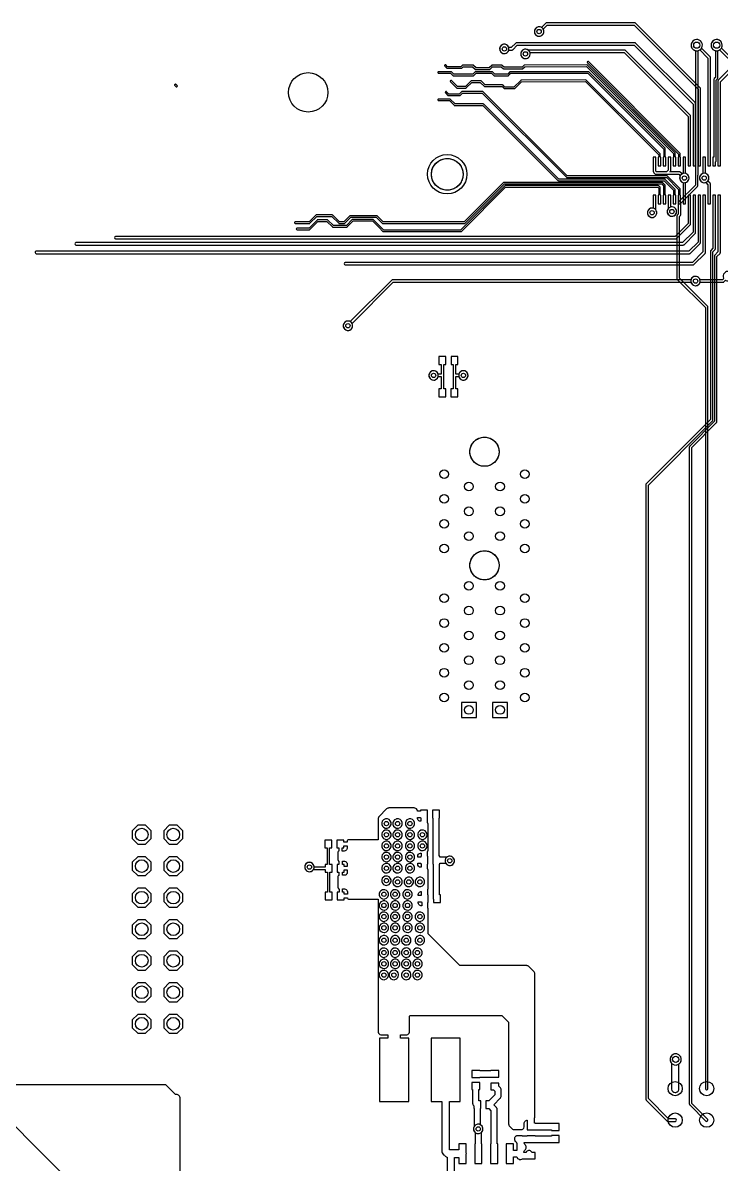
# Model space of a CAD drawing. Header units: millimetres. Extents: x 0 to 170, y 0 to 220.
# Drawn here: x 62 to 118.3, y 73.7 to 165.6 of the extents above; entities that cross this region are included whole.
import ezdxf

# ---------------------------------------------------------------- set-up
doc = ezdxf.new("R2010")
doc.units = ezdxf.units.MM

msp = doc.modelspace()

# ---------------------------------------------------------------- linework, layer by layer
at = {"layer": '16_copper'}
for points in [[(103.674, 164.528, 1), (103.526, 165.272), (103.478, 165.259, 0.876976), (103.625, 164.522)], [(100.874, 163.128, 1), (100.726, 163.872), (100.678, 163.859, 0.876976), (100.825, 163.122)], [(117.118, 79.652, 0.323309), (117.199, 79.736), (117.2, 79.75), (117.2, 142.7), (117.199, 142.707), (117.199, 142.714, 0.125733), (117.18, 142.76), (117.174, 142.767), (117.173, 142.768), (117.172, 142.769), (117.171, 142.771), (114.9, 145.041), (114.9, 150.003), (114.976, 150.079), (114.98, 150.084), (114.985, 150.09, 0.125734), (115.004, 150.135), (115.005, 150.144), (115.005, 150.146), (115.005, 150.147), (115.005, 150.149), (115.005, 151.064), (116.366, 152.424), (116.37, 152.43), (116.375, 152.435, 0.125734), (116.394, 152.481), (116.394, 152.489), (116.395, 152.491), (116.395, 152.492), (116.395, 152.495), (116.395, 153.325), (116.396, 153.328, 0.034854), (116.399, 153.342), (116.4, 153.35), (116.4, 153.352), (116.4, 153.354), (116.4, 153.356), (116.4, 163.358), (116.446, 163.37, 1), (116.154, 164.23), (116.099, 164.207, 0.66818), (116.154, 163.37), (116.2, 163.358), (116.2, 153.381), (116.199, 153.379, 0.036371), (116.196, 153.365), (116.195, 153.356), (116.195, 153.354), (116.195, 153.353), (116.195, 153.351), (116.195, 152.536), (114.834, 151.176), (114.83, 151.17), (114.825, 151.165, 0.125734), (114.806, 151.119), (114.806, 151.111), (114.805, 151.109), (114.805, 151.108), (114.805, 151.105), (114.805, 150.191), (114.729, 150.115), (114.725, 150.109), (114.72, 150.104, 0.125734), (114.701, 150.058), (114.7, 150.05), (114.7, 150.048), (114.7, 150.046), (114.7, 150.044), (114.7, 145), (114.701, 144.993), (114.701, 144.986, 0.125733), (114.72, 144.94), (114.726, 144.933), (114.727, 144.932), (114.728, 144.931), (114.729, 144.929), (117, 142.659), (117, 79.75), (117.003, 79.725, 0.323314), (117.093, 79.65)], [(119.658, 79.652, 0.323309), (119.739, 79.736), (119.74, 79.75), (119.74, 162.06), (119.739, 162.067), (119.739, 162.074, 0.125733), (119.72, 162.12), (119.714, 162.127), (119.713, 162.128), (119.712, 162.129), (119.711, 162.131), (118.284, 163.558), (118.307, 163.599, 1), (117.493, 164.001), (117.47, 163.946, 0.668178), (118.101, 163.393), (118.142, 163.416), (119.54, 162.019), (119.54, 79.75), (119.543, 79.725, 0.323314), (119.633, 79.65)], [(102.574, 162.728, 1), (102.426, 163.472), (102.378, 163.459, 0.876976), (102.525, 162.722)], [(115.374, 152.728, 1), (115.226, 153.472), (115.178, 153.459, 0.876976), (115.325, 152.722)], [(116.974, 152.728, 1), (116.826, 153.472), (116.778, 153.459, 0.876976), (116.925, 152.722)], [(114.374, 150.028, 1), (114.226, 150.772), (114.178, 150.759, 0.876976), (114.325, 150.022)], [(112.774, 149.928, 1), (112.626, 150.672), (112.578, 150.659, 0.876976), (112.725, 149.922)], [(116.274, 144.428, 0.26795), (116.559, 144.678), (116.565, 144.7), (118.415, 144.7), (118.422, 144.701), (118.43, 144.701, 0.125733), (118.475, 144.72), (118.482, 144.726), (118.483, 144.727), (118.484, 144.728), (118.486, 144.729), (118.618, 144.861), (118.638, 144.85, 1), (118.973, 145.53), (118.927, 145.549, 0.668177), (118.465, 145.022), (118.477, 145.003), (118.374, 144.9), (116.565, 144.9), (116.559, 144.922, 1), (115.841, 144.678), (115.86, 144.632, 0.303347), (116.225, 144.422)], [(88.274, 140.828, 1), (88.126, 141.572), (88.078, 141.559, 0.876976), (88.225, 140.822)], [(95.174, 136.828, 1), (95.026, 137.572), (94.978, 137.559, 0.876976), (95.125, 136.822)], [(97.574, 136.828, 1), (97.426, 137.572), (97.378, 137.559, 0.876976), (97.525, 136.822)], [(91.374, 100.728, 1), (91.226, 101.472), (91.178, 101.459, 0.876976), (91.325, 100.722)], [(92.274, 100.728, 1), (92.126, 101.472), (92.078, 101.459, 0.876976), (92.225, 100.722)], [(93.274, 100.728, 1), (93.126, 101.472), (93.078, 101.459, 0.876976), (93.225, 100.722)], [(91.374, 99.828, 1), (91.226, 100.572), (91.178, 100.559, 0.876976), (91.325, 99.822)], [(92.274, 99.828, 1), (92.126, 100.572), (92.078, 100.559, 0.876976), (92.225, 99.822)], [(93.274, 99.828, 1), (93.126, 100.572), (93.078, 100.559, 0.876976), (93.225, 99.822)], [(94.274, 99.828, 1), (94.126, 100.572), (94.078, 100.559, 0.876976), (94.225, 99.822)], [(91.374, 98.928, 1), (91.226, 99.672), (91.178, 99.659, 0.876976), (91.325, 98.922)], [(92.274, 98.928, 1), (92.126, 99.672), (92.078, 99.659, 0.876976), (92.225, 98.922)], [(93.274, 98.928, 1), (93.126, 99.672), (93.078, 99.659, 0.876976), (93.225, 98.922)], [(94.274, 98.928, 1), (94.126, 99.672), (94.078, 99.659, 0.876976), (94.225, 98.922)], [(91.374, 98.028, 1), (91.226, 98.772), (91.178, 98.759, 0.876976), (91.325, 98.022)], [(92.274, 98.028, 1), (92.126, 98.772), (92.078, 98.759, 0.876976), (92.225, 98.022)], [(93.274, 98.028, 1), (93.126, 98.772), (93.078, 98.759, 0.876976), (93.225, 98.022)], [(96.474, 97.728, 1), (96.326, 98.472), (96.278, 98.459, 0.876976), (96.425, 97.722)], [(85.174, 97.228, 1), (85.026, 97.972), (84.978, 97.959, 0.876976), (85.125, 97.222)], [(91.374, 97.128, 1), (91.226, 97.872), (91.178, 97.859, 0.876976), (91.325, 97.122)], [(92.274, 97.128, 1), (92.126, 97.872), (92.078, 97.859, 0.876976), (92.225, 97.122)], [(93.274, 97.128, 1), (93.126, 97.872), (93.078, 97.859, 0.876976), (93.225, 97.122)], [(91.374, 96.128, 1), (91.226, 96.872), (91.178, 96.859, 0.876976), (91.325, 96.122)], [(92.274, 96.028, 1), (92.126, 96.772), (92.078, 96.759, 0.876976), (92.225, 96.022)], [(93.174, 96.028, 1), (93.026, 96.772), (92.978, 96.759, 0.876976), (93.125, 96.022)], [(94.074, 96.028, 1), (93.926, 96.772), (93.878, 96.759, 0.876976), (94.025, 96.022)], [(91.174, 95.028, 1), (91.026, 95.772), (90.978, 95.759, 0.876976), (91.125, 95.022)], [(92.074, 95.028, 1), (91.926, 95.772), (91.878, 95.759, 0.876976), (92.025, 95.022)], [(93.074, 95.028, 1), (92.926, 95.772), (92.878, 95.759, 0.876976), (93.025, 95.022)], [(91.174, 94.128, 1), (91.026, 94.872), (90.978, 94.859, 0.876976), (91.125, 94.122)], [(92.074, 94.128, 1), (91.926, 94.872), (91.878, 94.859, 0.876976), (92.025, 94.122)], [(93.074, 94.128, 1), (92.926, 94.872), (92.878, 94.859, 0.876976), (93.025, 94.122)], [(91.174, 93.228, 1), (91.026, 93.972), (90.978, 93.959, 0.876976), (91.125, 93.222)], [(92.074, 93.228, 1), (91.926, 93.972), (91.878, 93.959, 0.876976), (92.025, 93.222)], [(93.074, 93.228, 1), (92.926, 93.972), (92.878, 93.959, 0.876976), (93.025, 93.222)], [(94.074, 93.228, 1), (93.926, 93.972), (93.878, 93.959, 0.876976), (94.025, 93.222)], [(91.174, 92.328, 1), (91.026, 93.072), (90.978, 93.059, 0.876976), (91.125, 92.322)], [(92.074, 92.328, 1), (91.926, 93.072), (91.878, 93.059, 0.876976), (92.025, 92.322)], [(93.074, 92.328, 1), (92.926, 93.072), (92.878, 93.059, 0.876976), (93.025, 92.322)], [(94.074, 92.328, 1), (93.926, 93.072), (93.878, 93.059, 0.876976), (94.025, 92.322)], [(91.174, 91.328, 1), (91.026, 92.072), (90.978, 92.059, 0.876976), (91.125, 91.322)], [(92.074, 91.328, 1), (91.926, 92.072), (91.878, 92.059, 0.876976), (92.025, 91.322)], [(92.974, 91.328, 1), (92.826, 92.072), (92.778, 92.059, 0.876976), (92.925, 91.322)], [(94.074, 91.328, 1), (93.926, 92.072), (93.878, 92.059, 0.876976), (94.025, 91.322)], [(91.174, 90.328, 1), (91.026, 91.072), (90.978, 91.059, 0.876976), (91.125, 90.322)], [(92.074, 90.328, 1), (91.926, 91.072), (91.878, 91.059, 0.876976), (92.025, 90.322)], [(92.974, 90.328, 1), (92.826, 91.072), (92.778, 91.059, 0.876976), (92.925, 90.322)], [(93.874, 90.328, 1), (93.726, 91.072), (93.678, 91.059, 0.876976), (93.825, 90.322)], [(91.174, 89.428, 1), (91.026, 90.172), (90.978, 90.159, 0.876976), (91.125, 89.422)], [(92.074, 89.428, 1), (91.926, 90.172), (91.878, 90.159, 0.876976), (92.025, 89.422)], [(92.974, 89.428, 1), (92.826, 90.172), (92.778, 90.159, 0.876976), (92.925, 89.422)], [(93.874, 89.428, 1), (93.726, 90.172), (93.678, 90.159, 0.876976), (93.825, 89.422)], [(91.174, 88.528, 1), (91.026, 89.272), (90.978, 89.259, 0.876976), (91.125, 88.522)], [(91.974, 88.528, 1), (91.826, 89.272), (91.778, 89.259, 0.876976), (91.925, 88.522)], [(92.974, 88.528, 1), (92.826, 89.272), (92.778, 89.259, 0.876976), (92.925, 88.522)], [(93.874, 88.528, 1), (93.726, 89.272), (93.678, 89.259, 0.876976), (93.825, 88.522)], [(114.689, 81.655, 1), (114.511, 82.545), (114.454, 82.53, 0.876976), (114.63, 81.647)], [(98.774, 76.128, 1), (98.626, 76.872), (98.578, 76.859, 0.876976), (98.725, 76.122)]]:
    msp.add_lwpolyline(points, format="xyb", close=True, dxfattribs=at)
for points in [[(98.554, 110.854), (97.346, 110.854), (97.346, 109.646), (98.554, 109.646)], [(101.054, 110.854), (99.846, 110.854), (99.846, 109.646), (101.054, 109.646)], [(72.352, 99.894), (72.352, 100.526), (71.906, 100.972), (71.274, 100.972), (70.828, 100.526), (70.828, 99.894), (71.274, 99.448), (71.906, 99.448)], [(74.892, 99.894), (74.892, 100.526), (74.446, 100.972), (73.814, 100.972), (73.368, 100.526), (73.368, 99.894), (73.814, 99.448), (74.446, 99.448)], [(72.352, 97.354), (72.352, 97.986), (71.906, 98.432), (71.274, 98.432), (70.828, 97.986), (70.828, 97.354), (71.274, 96.908), (71.906, 96.908)], [(74.892, 97.354), (74.892, 97.986), (74.446, 98.432), (73.814, 98.432), (73.368, 97.986), (73.368, 97.354), (73.814, 96.908), (74.446, 96.908)], [(72.352, 94.814), (72.352, 95.446), (71.906, 95.892), (71.274, 95.892), (70.828, 95.446), (70.828, 94.814), (71.274, 94.368), (71.906, 94.368)], [(74.892, 94.814), (74.892, 95.446), (74.446, 95.892), (73.814, 95.892), (73.368, 95.446), (73.368, 94.814), (73.814, 94.368), (74.446, 94.368)], [(72.352, 92.274), (72.352, 92.906), (71.906, 93.352), (71.274, 93.352), (70.828, 92.906), (70.828, 92.274), (71.274, 91.828), (71.906, 91.828)], [(74.892, 92.274), (74.892, 92.906), (74.446, 93.352), (73.814, 93.352), (73.368, 92.906), (73.368, 92.274), (73.814, 91.828), (74.446, 91.828)], [(72.352, 89.734), (72.352, 90.366), (71.906, 90.812), (71.274, 90.812), (70.828, 90.366), (70.828, 89.734), (71.274, 89.288), (71.906, 89.288)], [(74.892, 89.734), (74.892, 90.366), (74.446, 90.812), (73.814, 90.812), (73.368, 90.366), (73.368, 89.734), (73.814, 89.288), (74.446, 89.288)], [(72.352, 87.194), (72.352, 87.826), (71.906, 88.272), (71.274, 88.272), (70.828, 87.826), (70.828, 87.194), (71.274, 86.748), (71.906, 86.748)], [(74.892, 87.194), (74.892, 87.826), (74.446, 88.272), (73.814, 88.272), (73.368, 87.826), (73.368, 87.194), (73.814, 86.748), (74.446, 86.748)], [(72.352, 84.654), (72.352, 85.286), (71.906, 85.732), (71.274, 85.732), (70.828, 85.286), (70.828, 84.654), (71.274, 84.208), (71.906, 84.208)], [(74.892, 84.654), (74.892, 85.286), (74.446, 85.732), (73.814, 85.732), (73.368, 85.286), (73.368, 84.654), (73.814, 84.208), (74.446, 84.208)]]:
    msp.add_lwpolyline(points, close=True, dxfattribs=at)
at = {"layer": '1_copper'}
for points in [[(116.599, 160.307), (116.599, 160.314, 0.125733), (116.58, 160.36), (116.574, 160.367), (116.573, 160.368), (116.572, 160.369), (116.571, 160.371), (111.371, 165.571), (111.365, 165.575), (111.36, 165.58, 0.125734), (111.314, 165.599), (111.306, 165.6), (111.303, 165.6), (111.302, 165.6), (111.3, 165.6), (104.2, 165.6), (104.193, 165.599), (104.186, 165.599, 0.125733), (104.14, 165.58), (104.133, 165.574), (104.132, 165.573), (104.131, 165.572), (104.129, 165.571), (103.787, 165.229), (103.768, 165.24, 1), (103.432, 164.56), (103.478, 164.541, 0.668177), (103.94, 165.068), (103.929, 165.087), (104.241, 165.4), (111.259, 165.4), (116.4, 160.259), (116.4, 154.09), (116.6, 154.09), (116.6, 160.3)], [(116.199, 159.107), (116.199, 159.114, 0.125733), (116.18, 159.16), (116.174, 159.167), (116.173, 159.168), (116.172, 159.169), (116.171, 159.171), (111.371, 163.971), (111.365, 163.975), (111.36, 163.98, 0.125734), (111.314, 163.999), (111.306, 164), (111.303, 164), (111.302, 164), (111.3, 164), (101.8, 164), (101.793, 163.999), (101.786, 163.999, 0.125733), (101.74, 163.98), (101.733, 163.974), (101.732, 163.973), (101.731, 163.972), (101.729, 163.971), (101.359, 163.6), (101.165, 163.6), (101.159, 163.622, 1), (100.441, 163.378), (100.46, 163.332, 0.668181), (101.159, 163.378), (101.165, 163.4), (101.4, 163.4), (101.407, 163.401), (101.414, 163.401, 0.125733), (101.46, 163.42), (101.467, 163.426), (101.468, 163.427), (101.469, 163.428), (101.471, 163.429), (101.841, 163.8), (111.259, 163.8), (116, 159.059), (116, 154.09), (116.2, 154.09), (116.2, 159.1)], [(117.399, 162.807), (117.399, 162.814, 0.125733), (117.38, 162.86), (117.374, 162.867), (117.373, 162.868), (117.372, 162.869), (117.371, 162.871), (116.684, 163.558), (116.707, 163.599, 1), (115.893, 164.001), (115.87, 163.946, 0.668178), (116.501, 163.393), (116.542, 163.416), (117.2, 162.759), (117.2, 154.09), (117.4, 154.09), (117.4, 162.8)], [(117.8, 154.399), (117.844, 154.442, 0.162857), (117.872, 154.499), (117.873, 154.507), (117.873, 154.51), (117.873, 154.511), (117.873, 154.513), (117.873, 160.994), (117.971, 161.092), (117.975, 161.097), (117.98, 161.103, 0.125734), (117.999, 161.149), (118, 161.157), (118, 161.159), (118, 161.16), (118, 161.162), (118, 163.358), (118.046, 163.37, 1), (117.754, 164.23), (117.699, 164.207, 0.66818), (117.754, 163.37), (117.8, 163.358), (117.8, 161.204), (117.702, 161.106), (117.698, 161.1), (117.693, 161.095, 0.125734), (117.674, 161.049), (117.673, 161.041), (117.673, 161.039), (117.673, 161.038), (117.673, 161.035), (117.673, 154.79), (117.6, 154.79), (117.6, 154.09), (117.8, 154.09)], [(120.958, 163.616), (120.999, 163.593, 1), (121.401, 164.407), (121.346, 164.43, 0.668178), (120.793, 163.799), (120.816, 163.758), (118.029, 160.971), (118.025, 160.965), (118.02, 160.96, 0.125734), (118.001, 160.914), (118, 160.906), (118, 160.903), (118, 160.902), (118, 160.9), (118, 154.09), (118.2, 154.09), (118.2, 160.859)], [(115.799, 158.107), (115.799, 158.114, 0.125733), (115.78, 158.16), (115.774, 158.167), (115.773, 158.168), (115.772, 158.169), (115.771, 158.171), (110.571, 163.371), (110.565, 163.375), (110.56, 163.38, 0.125734), (110.514, 163.399), (110.506, 163.4), (110.503, 163.4), (110.502, 163.4), (110.5, 163.4), (102.73, 163.4), (102.711, 163.415), (102.668, 163.44, 1), (102.332, 162.76), (102.378, 162.741, 0.577349), (102.872, 163.174), (102.865, 163.2), (110.459, 163.2), (115.6, 158.059), (115.6, 154.09), (115.8, 154.09), (115.8, 158.1)], [(114.6, 154.79), (114.564, 154.79), (114.564, 155.1), (114.563, 155.105, 0.178713), (114.545, 155.145), (107.499, 162.191), (107.495, 162.194, 0.179144), (107.454, 162.21), (102.42, 162.194), (102.415, 162.193, 0.178293), (102.375, 162.175), (102.224, 162.024), (100.776, 162.024), (100.655, 162.145), (100.651, 162.148, 0.063574), (100.63, 162.16), (100.629, 162.16), (100.615, 162.175, 0.198912), (100.57, 162.194), (99.83, 162.194), (99.825, 162.193, 0.178713), (99.785, 162.175), (99.574, 161.964), (98.526, 161.964), (98.315, 162.175), (98.311, 162.178, 0.17873), (98.27, 162.194), (97.46, 162.194), (97.455, 162.193, 0.178713), (97.415, 162.175), (97.304, 162.064), (96.226, 162.064), (96.085, 162.205), (96.069, 162.217, 0.854129), (95.995, 162.115), (96.155, 161.955), (96.159, 161.952, 0.17873), (96.2, 161.936), (97.33, 161.936), (97.335, 161.937, 0.178713), (97.375, 161.955), (97.486, 162.067), (98.244, 162.067), (98.455, 161.855), (98.459, 161.852, 0.17873), (98.5, 161.837), (99.6, 161.837), (99.605, 161.837, 0.178713), (99.645, 161.855), (99.856, 162.067), (100.544, 162.067), (100.555, 162.055, 0.065885), (100.576, 162.042), (100.58, 162.04), (100.581, 162.04), (100.705, 161.915), (100.709, 161.912, 0.17873), (100.75, 161.897), (102.25, 161.897), (102.255, 161.897, 0.178713), (102.295, 161.915), (102.446, 162.067), (107.428, 162.082), (114.437, 155.074), (114.437, 154.79), (114.4, 154.79), (114.4, 154.09), (114.6, 154.09)], [(115, 154.79), (114.964, 154.79), (114.964, 155.059), (114.963, 155.064, 0.178713), (114.945, 155.104), (107.575, 162.475), (107.558, 162.486, 0.854129), (107.485, 162.385), (114.837, 155.033), (114.837, 154.79), (114.8, 154.79), (114.8, 154.09), (115, 154.09)], [(113.8, 154.79), (113.764, 154.79), (113.764, 155.459), (113.763, 155.464, 0.178713), (113.745, 155.504), (107.604, 161.645), (107.6, 161.648, 0.17873), (107.559, 161.663), (101.3, 161.663), (101.295, 161.663, 0.178713), (101.255, 161.645), (101.074, 161.464), (100.026, 161.464), (99.845, 161.645), (99.841, 161.648, 0.17873), (99.8, 161.663), (98.5, 161.663), (98.495, 161.663, 0.178713), (98.455, 161.645), (98.274, 161.464), (96.726, 161.464), (96.545, 161.645), (96.541, 161.648, 0.17873), (96.5, 161.663), (95.5, 161.663), (95.48, 161.66, 0.854129), (95.5, 161.537), (96.474, 161.537), (96.655, 161.355), (96.659, 161.352, 0.17873), (96.7, 161.337), (98.3, 161.337), (98.305, 161.337, 0.178713), (98.345, 161.355), (98.526, 161.537), (99.774, 161.537), (99.955, 161.355), (99.959, 161.352, 0.17873), (100, 161.337), (101.1, 161.337), (101.105, 161.337, 0.178713), (101.145, 161.355), (101.326, 161.537), (107.533, 161.537), (113.637, 155.433), (113.637, 154.79), (113.6, 154.79), (113.6, 154.09), (113.8, 154.09)], [(113.4, 154.79), (113.364, 154.79), (113.364, 155), (113.363, 155.005, 0.178713), (113.345, 155.045), (112.845, 155.545), (112.841, 155.548, 0.054102), (112.829, 155.556), (107.396, 160.989), (107.392, 160.992, 0.179326), (107.351, 161.008), (102.161, 160.985), (102.157, 160.984, 0.178127), (102.117, 160.967), (101.574, 160.424), (100.846, 160.424), (100.695, 160.575), (100.691, 160.578, 0.17873), (100.65, 160.594), (99.256, 160.594), (98.935, 160.915), (98.931, 160.918, 0.17873), (98.89, 160.934), (98.16, 160.934), (98.155, 160.933, 0.178713), (98.115, 160.915), (97.664, 160.464), (97.026, 160.464), (96.545, 160.945), (96.529, 160.957, 0.854129), (96.455, 160.855), (96.955, 160.355), (96.959, 160.352, 0.17873), (97, 160.337), (97.69, 160.337), (97.695, 160.337, 0.178713), (97.735, 160.355), (98.186, 160.806), (98.864, 160.806), (99.185, 160.485), (99.189, 160.482, 0.17873), (99.23, 160.466), (100.624, 160.466), (100.775, 160.315), (100.779, 160.312, 0.17873), (100.82, 160.297), (101.6, 160.297), (101.605, 160.297, 0.178713), (101.645, 160.315), (102.188, 160.858), (107.325, 160.881), (112.755, 155.451), (112.759, 155.448, 0.0573), (112.771, 155.439), (113.237, 154.974), (113.237, 154.79), (113.2, 154.79), (113.2, 154.09), (113.4, 154.09)], [(74.426, 160.439, 0.509663), (74.442, 160.541), (74.357, 160.626), (74.351, 160.637, 0.726631), (74.237, 160.6), (74.237, 160.594, 0.190024), (74.255, 160.549), (74.353, 160.451), (74.369, 160.439, 0.158327), (74.407, 160.433)], [(115, 151.71), (114.964, 151.71), (114.964, 152.208), (114.963, 152.213, 0.178713), (114.945, 152.253), (113.951, 153.247), (113.947, 153.25, 0.17873), (113.906, 153.266), (105.869, 153.266), (99.09, 160.045), (99.086, 160.048, 0.17873), (99.045, 160.064), (97.4, 160.064), (97.395, 160.063, 0.178713), (97.355, 160.045), (97.174, 159.864), (96.326, 159.864), (96.145, 160.045), (96.129, 160.057, 0.854129), (96.055, 159.955), (96.255, 159.755), (96.259, 159.752, 0.17873), (96.3, 159.737), (97.2, 159.737), (97.205, 159.737, 0.178713), (97.245, 159.755), (97.426, 159.936), (99.018, 159.936), (105.798, 153.157), (105.802, 153.154, 0.17873), (105.843, 153.138), (113.879, 153.138), (114.837, 152.181), (114.837, 151.71), (114.8, 151.71), (114.8, 151.01), (115, 151.01)], [(114.6, 151.71), (114.564, 151.71), (114.564, 152.148), (114.563, 152.153, 0.178713), (114.545, 152.193), (113.745, 152.993), (113.741, 152.996, 0.17873), (113.7, 153.012), (105.178, 153.012), (99.145, 159.045), (99.141, 159.048, 0.17873), (99.1, 159.064), (96.826, 159.064), (96.445, 159.445), (96.441, 159.448, 0.17873), (96.4, 159.464), (95.5, 159.464), (95.48, 159.46, 0.854129), (95.5, 159.337), (96.374, 159.337), (96.755, 158.955), (96.759, 158.952, 0.17873), (96.8, 158.936), (99.074, 158.936), (105.107, 152.903), (105.111, 152.9, 0.17873), (105.152, 152.885), (113.674, 152.885), (114.437, 152.122), (114.437, 151.71), (114.4, 151.71), (114.4, 151.01), (114.6, 151.01)], [(115.422, 152.741, 0.716592), (115.422, 153.459), (115.4, 153.465), (115.4, 154.79), (115.2, 154.79), (115.2, 153.465), (115.178, 153.459), (115.132, 153.44), (115.113, 153.429), (114.971, 153.571), (114.965, 153.575), (114.96, 153.58, 0.125734), (114.914, 153.599), (114.906, 153.6), (114.903, 153.6), (114.902, 153.6), (114.9, 153.6), (114.141, 153.6), (114.171, 153.629, 0.162857), (114.199, 153.686), (114.2, 153.694), (114.2, 153.697), (114.2, 153.698), (114.2, 153.7), (114.2, 154.79), (114, 154.79), (114, 153.741), (113.859, 153.6), (113.041, 153.6), (113, 153.641), (113, 154.79), (112.8, 154.79), (112.8, 153.6), (112.801, 153.593), (112.801, 153.586, 0.125733), (112.82, 153.54), (112.826, 153.533), (112.827, 153.532), (112.828, 153.531), (112.829, 153.529), (112.929, 153.429), (112.935, 153.425), (112.94, 153.42, 0.125734), (112.986, 153.401), (112.994, 153.4), (112.997, 153.4), (112.998, 153.4), (113, 153.4), (114.859, 153.4), (114.971, 153.287), (114.96, 153.268, 0.453094), (115.178, 152.741), (115.2, 152.735), (115.2, 151.01), (115.4, 151.01), (115.4, 152.735)], [(117.399, 152.607), (117.399, 152.614, 0.125733), (117.38, 152.66), (117.374, 152.667), (117.373, 152.668), (117.372, 152.669), (117.371, 152.671), (117.188, 152.854), (117.215, 152.889, 0.493147), (117.022, 153.459), (117, 153.465), (117, 154.79), (116.8, 154.79), (116.8, 153.465), (116.778, 153.459, 0.995332), (117.018, 152.74), (117.2, 152.559), (117.2, 151.01), (117.4, 151.01), (117.4, 152.6)], [(85.105, 149.437, 0.178713), (85.145, 149.455), (85.686, 149.996), (86.914, 149.996), (87.455, 149.455), (87.459, 149.452, 0.17873), (87.5, 149.436), (87.9, 149.436), (87.905, 149.437, 0.178713), (87.945, 149.455), (88.426, 149.936), (90.474, 149.936), (90.955, 149.455), (90.959, 149.452, 0.17873), (91, 149.436), (97.6, 149.436), (97.605, 149.437, 0.178713), (97.645, 149.455), (100.81, 152.621), (113.479, 152.621), (113.627, 152.472), (113.627, 151.71), (113.6, 151.71), (113.6, 151.01), (113.8, 151.01), (113.8, 151.71), (113.754, 151.71), (113.754, 152.499), (113.753, 152.504, 0.178713), (113.735, 152.544), (113.55, 152.729), (113.546, 152.732, 0.17873), (113.505, 152.748), (100.784, 152.748), (100.779, 152.747, 0.178713), (100.739, 152.729), (97.574, 149.564), (91.026, 149.564), (90.545, 150.045), (90.541, 150.048, 0.17873), (90.5, 150.064), (88.4, 150.064), (88.395, 150.063, 0.178713), (88.355, 150.045), (87.874, 149.564), (87.526, 149.564), (86.985, 150.105), (86.981, 150.108, 0.17873), (86.94, 150.124), (85.66, 150.124), (85.655, 150.123, 0.178713), (85.615, 150.105), (85.074, 149.564), (83.959, 149.564), (83.94, 149.56, 0.854129), (83.959, 149.436), (85.1, 149.436)], [(116.4, 151.71), (116.4, 147.941), (115.659, 147.2), (63.1, 147.2), (63.075, 147.197, 0.821892), (63.086, 147.001), (63.1, 147), (115.7, 147), (115.707, 147.001), (115.714, 147.001, 0.125733), (115.76, 147.02), (115.767, 147.026), (115.768, 147.027), (115.769, 147.028), (115.771, 147.029), (116.571, 147.829), (116.575, 147.835), (116.58, 147.84, 0.125734), (116.599, 147.886), (116.6, 147.894), (116.6, 147.897), (116.6, 147.898), (116.6, 147.9), (116.6, 151.71)], [(116, 151.71), (116, 148.741), (115.159, 147.9), (66.3, 147.9), (66.275, 147.897, 0.821892), (66.286, 147.701), (66.3, 147.7), (115.2, 147.7), (115.207, 147.701), (115.214, 147.701, 0.125733), (115.26, 147.72), (115.267, 147.726), (115.268, 147.727), (115.269, 147.728), (115.271, 147.729), (116.171, 148.629), (116.175, 148.635), (116.18, 148.64, 0.125734), (116.199, 148.686), (116.2, 148.694), (116.2, 148.697), (116.2, 148.698), (116.2, 148.7), (116.2, 151.71)], [(115.6, 151.71), (115.6, 149.441), (114.559, 148.4), (69.5, 148.4), (69.475, 148.397, 0.821892), (69.486, 148.201), (69.5, 148.2), (114.6, 148.2), (114.607, 148.201), (114.614, 148.201, 0.125733), (114.66, 148.22), (114.667, 148.226), (114.668, 148.227), (114.669, 148.228), (114.671, 148.229), (115.771, 149.329), (115.775, 149.335), (115.78, 149.34, 0.125734), (115.799, 149.386), (115.8, 149.394), (115.8, 149.397), (115.8, 149.398), (115.8, 149.4), (115.8, 151.71)], [(97.31, 148.784, 0.178713), (97.35, 148.801), (100.906, 152.357), (113.164, 152.357), (113.237, 152.284), (113.237, 151.71), (113.2, 151.71), (113.2, 151.01), (113.4, 151.01), (113.4, 151.71), (113.364, 151.71), (113.364, 152.31), (113.363, 152.315, 0.178713), (113.345, 152.355), (113.235, 152.465), (113.231, 152.468, 0.17873), (113.19, 152.484), (100.879, 152.484), (100.874, 152.483, 0.178713), (100.834, 152.465), (97.279, 148.91), (91.08, 148.91), (90.796, 149.194), (90.795, 149.195), (90.245, 149.745), (90.241, 149.748, 0.17873), (90.2, 149.763), (88.6, 149.763), (88.595, 149.763, 0.178713), (88.555, 149.745), (88.074, 149.263), (87.026, 149.263), (86.585, 149.705), (86.581, 149.708, 0.17873), (86.54, 149.724), (85.76, 149.724), (85.755, 149.723, 0.178713), (85.715, 149.705), (85.074, 149.064), (84.1, 149.064), (84.08, 149.06, 0.854129), (84.1, 148.936), (85.1, 148.936), (85.105, 148.937, 0.178713), (85.145, 148.955), (85.786, 149.597), (86.514, 149.597), (86.955, 149.155), (86.959, 149.152, 0.17873), (87, 149.137), (88.1, 149.137), (88.105, 149.137, 0.178713), (88.145, 149.155), (88.626, 149.637), (90.174, 149.637), (90.704, 149.106), (90.705, 149.105), (91.008, 148.801), (91.012, 148.798, 0.17873), (91.053, 148.783), (97.306, 148.783)], [(116.8, 151.71), (116.8, 147.141), (115.959, 146.3), (88, 146.3), (87.975, 146.297, 0.821892), (87.986, 146.101), (88, 146.1), (116, 146.1), (116.007, 146.101), (116.014, 146.101, 0.125733), (116.06, 146.12), (116.067, 146.126), (116.068, 146.127), (116.069, 146.128), (116.071, 146.129), (116.971, 147.029), (116.975, 147.035), (116.98, 147.04, 0.125734), (116.999, 147.086), (117, 147.094), (117, 147.097), (117, 147.098), (117, 147.1), (117, 151.71)], [(117.6, 151.71), (117.6, 147.441), (117.429, 147.271), (117.425, 147.265), (117.42, 147.26, 0.125734), (117.401, 147.214), (117.4, 147.206), (117.4, 147.203), (117.4, 147.202), (117.4, 147.2), (117.4, 133.641), (112.229, 128.471), (112.225, 128.465), (112.22, 128.46, 0.125734), (112.201, 128.414), (112.2, 128.406), (112.2, 128.403), (112.2, 128.402), (112.2, 128.4), (112.2, 78.9), (112.201, 78.893), (112.201, 78.886, 0.125733), (112.22, 78.84), (112.226, 78.833), (112.227, 78.832), (112.228, 78.831), (112.229, 78.829), (113.919, 77.139), (113.925, 77.135), (113.93, 77.13, 0.125734), (113.976, 77.111), (113.984, 77.11), (113.987, 77.11), (113.988, 77.11), (113.99, 77.11), (114.56, 77.11), (114.585, 77.113, 0.821892), (114.574, 77.309), (114.56, 77.31), (114.031, 77.31), (112.4, 78.941), (112.4, 128.359), (117.571, 133.529), (117.575, 133.535), (117.58, 133.54, 0.125734), (117.599, 133.586), (117.6, 133.594), (117.6, 133.597), (117.6, 133.598), (117.6, 133.6), (117.6, 147.159), (117.771, 147.329), (117.775, 147.335), (117.78, 147.34, 0.125734), (117.799, 147.386), (117.8, 147.394), (117.8, 147.397), (117.8, 147.398), (117.8, 147.4), (117.8, 151.71)], [(112.8, 151.71), (112.8, 150.665), (112.774, 150.672, 1), (112.626, 149.928), (112.675, 149.922, 0.577348), (113.04, 150.468), (113.015, 150.511), (113, 150.53), (113, 151.71)], [(114, 151.71), (114, 150.63), (113.985, 150.611), (113.96, 150.568, 1), (114.64, 150.232), (114.659, 150.278, 0.577349), (114.226, 150.772), (114.2, 150.765), (114.2, 151.71)], [(118, 151.71), (118, 147.141), (117.756, 146.898), (117.752, 146.892), (117.747, 146.887, 0.125734), (117.728, 146.841), (117.727, 146.833), (117.727, 146.83), (117.727, 146.829), (117.727, 146.827), (117.727, 133.506), (115.729, 131.508), (115.725, 131.503), (115.72, 131.497, 0.125734), (115.701, 131.451), (115.7, 131.443), (115.7, 131.441), (115.7, 131.44), (115.7, 131.438), (115.7, 78.51), (115.701, 78.503), (115.701, 78.496, 0.125733), (115.72, 78.45), (115.726, 78.443), (115.727, 78.442), (115.728, 78.441), (115.729, 78.439), (117.029, 77.139), (117.049, 77.124, 0.821885), (117.18, 77.27), (117.171, 77.281), (115.9, 78.551), (115.9, 131.396), (117.898, 133.394), (117.902, 133.4), (117.907, 133.405, 0.125734), (117.926, 133.451), (117.927, 133.459), (117.927, 133.461), (117.927, 133.462), (117.927, 133.465), (117.927, 146.786), (118.171, 147.029), (118.175, 147.035), (118.18, 147.04, 0.125734), (118.199, 147.086), (118.2, 147.094), (118.2, 147.097), (118.2, 147.098), (118.2, 147.1), (118.2, 151.71)], [(88.274, 140.828, 0.493145), (88.54, 141.368), (88.529, 141.387), (91.841, 144.7), (115.835, 144.7), (115.841, 144.678, 1), (116.559, 144.922), (116.54, 144.968, 0.668181), (115.841, 144.922), (115.835, 144.9), (91.8, 144.9), (91.793, 144.899), (91.786, 144.899, 0.125733), (91.74, 144.88), (91.733, 144.874), (91.732, 144.873), (91.731, 144.872), (91.729, 144.871), (88.387, 141.529), (88.368, 141.54, 1), (88.032, 140.86), (88.078, 140.841, 0.09849), (88.225, 140.822)], [(96.095, 138.085), (96.095, 138.715), (95.535, 138.715), (95.535, 138.085), (95.715, 138.085), (95.715, 137.3), (95.465, 137.3), (95.459, 137.322, 1), (94.741, 137.078), (94.76, 137.032, 0.668181), (95.459, 137.078), (95.465, 137.1), (95.715, 137.1), (95.715, 136.115), (95.515, 136.115), (95.515, 135.485), (96.075, 135.485), (96.075, 136.115), (95.915, 136.115), (95.915, 138.085)], [(96.485, 136.115), (96.485, 135.485), (97.045, 135.485), (97.045, 136.115), (96.885, 136.115), (96.885, 137.1), (97.135, 137.1), (97.141, 137.078, 1), (97.859, 137.322), (97.84, 137.368, 0.668181), (97.141, 137.322), (97.135, 137.3), (96.885, 137.3), (96.885, 138.085), (97.065, 138.085), (97.065, 138.715), (96.505, 138.715), (96.505, 138.085), (96.685, 138.085), (96.685, 136.115)], [(87.315, 99.765), (87.315, 99.135), (87.455, 99.135), (87.455, 98.87), (87.452, 98.869, 0.237001), (87.401, 98.795), (87.401, 98.79, 0.009671), (87.4, 98.786), (87.4, 98.781), (87.4, 98.169), (87.401, 98.16), (87.402, 98.151, 0.27419), (87.469, 98.074), (87.475, 98.072), (87.475, 97.815), (87.335, 97.815), (87.335, 97.185), (87.475, 97.185), (87.475, 96.928), (87.467, 96.925), (87.458, 96.922, 0.255512), (87.401, 96.845), (87.401, 96.84, 0.009671), (87.4, 96.836), (87.4, 96.831), (87.4, 95.929), (87.401, 95.92), (87.402, 95.911, 0.27419), (87.469, 95.834), (87.477, 95.832), (87.485, 95.83), (87.485, 95.575), (87.345, 95.575), (87.345, 94.945), (87.905, 94.945), (87.905, 95.12), (88.159, 95.12), (88.159, 95.1, 0.373881), (88.245, 95.001), (88.25, 95.001, 0.009671), (88.254, 95), (88.259, 95), (90.646, 95), (90.646, 84.328), (90.648, 84.308), (90.649, 84.289, 0.325016), (90.86, 84.077), (90.9, 84.074, 0.00044), (90.9, 84.074), (91.417, 84.074), (91.417, 83.82), (90.75, 83.82), (90.75, 78.72), (93.1, 78.72), (93.1, 83.82), (92.433, 83.82), (92.433, 84.074), (92.9, 84.074), (92.92, 84.076), (92.939, 84.077, 0.325016), (93.151, 84.288), (93.154, 84.328, 0.00044), (93.154, 84.328), (93.154, 85.595), (93.205, 85.646), (100.595, 85.646), (101.146, 85.095), (101.146, 76.9), (101.148, 76.881), (101.149, 76.861, 0.118891), (101.194, 76.751), (101.22, 76.721), (101.22, 76.72), (101.22, 76.72), (101.42, 76.52), (101.435, 76.508), (101.45, 76.495, 0.118893), (101.56, 76.449), (101.6, 76.446, 0.000218), (101.6, 76.446), (102.14, 76.446), (102.16, 76.448), (102.179, 76.449, 0.118225), (102.289, 76.494), (102.289, 76.494), (102.289, 76.494, 0.198683), (102.391, 76.66), (102.394, 76.7, 0.000437), (102.394, 76.7), (102.394, 76.988), (102.411, 77.053), (102.445, 77.111), (102.492, 77.158), (102.55, 77.192), (102.615, 77.209), (102.646, 77.209), (102.646, 76.758), (102.648, 76.738), (102.648, 76.732), (102.648, 76.42), (103.292, 76.42), (103.292, 76.434), (104.585, 76.434), (104.585, 76.385), (105.215, 76.385), (105.215, 76.945), (104.585, 76.945), (104.585, 76.942), (103.292, 76.942), (103.292, 76.955), (103.224, 76.955), (103.224, 77.344), (103.226, 77.347, 0.079053), (103.251, 77.423), (103.254, 77.463, 0.00044), (103.254, 77.463), (103.254, 89), (103.252, 89.019), (103.251, 89.039, 0.118891), (103.206, 89.149), (103.18, 89.179), (103.18, 89.18), (103.18, 89.18), (102.78, 89.58), (102.765, 89.592), (102.75, 89.605, 0.118893), (102.64, 89.651), (102.6, 89.654, 0.000218), (102.6, 89.654), (97.205, 89.654), (94.654, 92.205), (94.654, 94.227), (94.652, 94.247), (94.651, 94.267, 0.000431), (94.651, 94.267), (94.649, 94.273), (94.649, 94.735), (94.675, 94.735), (94.675, 95.365), (94.649, 95.365), (94.649, 95.827), (94.651, 95.832, 0.000439), (94.651, 95.832), (94.654, 95.872, 0.00044), (94.654, 95.873), (94.654, 97.327), (94.652, 97.347), (94.651, 97.367, 0.079055), (94.626, 97.443), (94.617, 97.459), (94.609, 97.47), (94.609, 97.835), (94.635, 97.835), (94.635, 98.465), (94.609, 98.465), (94.609, 98.83), (94.615, 98.839), (94.626, 98.857, 0.079053), (94.651, 98.932), (94.654, 98.972, 0.00044), (94.654, 98.973), (94.654, 101.027), (94.652, 101.047), (94.651, 101.067, 0.079055), (94.626, 101.143), (94.617, 101.159), (94.609, 101.17), (94.609, 101.535), (94.615, 101.535), (94.615, 102.165), (94.055, 102.165), (94.055, 102.104), (93.801, 102.104), (93.8, 102.12), (93.798, 102.139, 0.325016), (93.588, 102.351), (93.548, 102.354, 0.00044), (93.547, 102.354), (91.5, 102.354), (91.481, 102.352), (91.461, 102.351, 0.118891), (91.351, 102.306), (91.321, 102.28), (91.32, 102.28), (91.32, 102.28), (90.72, 101.68), (90.708, 101.665), (90.695, 101.65, 0.039905), (90.674, 101.615), (90.666, 101.596), (90.659, 101.579, 0.039906), (90.649, 101.54), (90.646, 101.5, 0.000218), (90.646, 101.5), (90.646, 99.8), (88.229, 99.8), (88.22, 99.799), (88.211, 99.798, 0.323309), (88.13, 99.714), (88.129, 99.709, 0.009671), (88.129, 99.705), (88.129, 99.7), (88.129, 99.59), (87.875, 99.59), (87.875, 99.765)], [(95.645, 95.365), (95.579, 95.365), (95.579, 97.835), (95.605, 97.835), (95.605, 97.896), (96.081, 97.896), (96.085, 97.889, 1), (96.715, 98.311), (96.685, 98.35, 0.376374), (96.189, 98.415), (96.175, 98.404), (95.605, 98.404), (95.605, 98.465), (95.559, 98.465), (95.559, 101.535), (95.585, 101.535), (95.585, 102.165), (95.025, 102.165), (95.025, 101.535), (95.051, 101.535), (95.051, 98.465), (95.045, 98.465), (95.045, 97.835), (95.071, 97.835), (95.071, 95.09), (95.072, 95.071), (95.074, 95.051, 0.039904), (95.083, 95.012), (95.085, 95.008), (95.085, 94.735), (95.645, 94.735)], [(86.935, 95.575), (86.755, 95.575), (86.755, 97.185), (86.925, 97.185), (86.925, 97.815), (86.725, 97.815), (86.725, 99.135), (86.905, 99.135), (86.905, 99.765), (86.345, 99.765), (86.345, 99.135), (86.525, 99.135), (86.525, 97.815), (86.365, 97.815), (86.365, 97.6), (85.478, 97.6), (85.478, 97.625, 1), (84.722, 97.575), (84.728, 97.526, 0.668179), (85.415, 97.389), (85.421, 97.4), (86.365, 97.4), (86.365, 97.185), (86.555, 97.185), (86.555, 95.575), (86.375, 95.575), (86.375, 94.945), (86.935, 94.945)], [(114.605, 79.449, 0.37152), (114.865, 79.75), (114.865, 81.732), (114.899, 81.759, 1), (114.301, 82.441), (114.259, 82.399, 0.372938), (114.255, 81.805), (114.255, 79.75), (114.258, 79.706, 0.3742), (114.561, 79.445)], [(99, 75.305), (98.954, 75.305), (98.954, 76.219, 0.52789), (98.869, 76.839), (98.869, 78.135), (98.895, 78.135), (98.895, 78.765), (98.754, 78.765), (98.754, 79.675), (98.815, 79.675), (98.815, 80.235), (98.185, 80.235), (98.185, 79.675), (98.246, 79.675), (98.246, 78.565), (98.248, 78.546), (98.249, 78.526, 0.118891), (98.294, 78.416), (98.32, 78.386), (98.32, 78.386), (98.32, 78.386), (98.335, 78.371), (98.335, 78.135), (98.361, 78.135), (98.361, 76.67), (98.36, 76.668), (98.341, 76.622), (98.328, 76.574, 0.233167), (98.415, 76.25), (98.446, 76.219), (98.446, 75.305), (98.41, 75.305), (98.41, 73.725), (99, 73.725)], [(100.27, 75.305), (100.229, 75.305), (100.229, 78.06), (100.227, 78.079), (100.226, 78.099, 0.118891), (100.181, 78.209), (100.155, 78.239), (100.155, 78.239), (100.155, 78.239), (99.944, 78.45), (100.464, 78.97), (100.477, 78.985), (100.49, 79, 0.118893), (100.535, 79.11), (100.539, 79.15, 0.000218), (100.539, 79.15), (100.539, 79.658), (100.537, 79.677), (100.536, 79.697, 0.118891), (100.49, 79.807), (100.464, 79.837), (100.464, 79.837), (100.464, 79.838), (100.352, 79.95), (100.352, 80.18), (99.708, 80.18), (99.708, 79.645), (99.938, 79.645), (100.031, 79.553), (100.031, 79.255), (99.54, 78.765), (99.305, 78.765), (99.305, 78.135), (99.54, 78.135), (99.721, 77.954), (99.721, 75.305), (99.68, 75.305), (99.68, 73.725), (100.27, 73.725)], [(100.95, 75.305), (100.95, 73.725), (101.54, 73.725), (101.54, 74.261), (101.797, 74.261), (101.797, 74.261), (101.797, 74.26, 0.303499), (101.989, 74.054), (102.007, 74.049), (102.007, 74.049), (102.007, 74.049), (102.047, 74.046, 0.000407), (102.048, 74.046), (102.12, 74.046, 0.156476), (102.268, 74.093), (102.628, 74.093), (102.628, 74.08), (103.272, 74.08), (103.272, 74.615), (103.042, 74.615), (102.963, 74.694, 0.508861), (102.557, 74.63), (102.545, 74.602), (102.374, 74.602), (102.374, 74.648), (102.391, 74.713), (102.425, 74.771), (102.494, 74.84, 0.239342), (102.566, 75.059), (102.565, 75.059), (102.565, 75.059, 0.07818), (102.541, 75.135), (102.541, 75.135), (102.541, 75.135, 0.039245), (102.52, 75.169), (102.494, 75.199), (102.494, 75.199), (102.494, 75.2), (102.445, 75.249), (102.411, 75.307), (102.394, 75.372), (102.394, 75.418), (102.648, 75.418), (102.648, 75.405), (102.896, 75.405), (102.91, 75.402, 0.072479), (102.989, 75.402), (103.004, 75.405), (103.292, 75.405), (103.292, 75.419), (104.585, 75.419), (104.585, 75.415), (105.215, 75.415), (105.215, 75.975), (104.585, 75.975), (104.585, 75.927), (103.292, 75.927), (103.292, 75.94), (102.648, 75.94), (102.648, 75.927), (102.255, 75.927), (102.238, 75.934), (102.219, 75.941, 0.039245), (102.181, 75.951), (102.18, 75.951), (102.18, 75.951), (102.14, 75.954, 0.000468), (102.14, 75.954), (101.863, 75.954), (101.843, 75.952), (101.823, 75.951, 0.039468), (101.784, 75.942), (101.767, 75.935), (101.748, 75.926), (101.747, 75.926), (101.747, 75.926), (101.732, 75.917), (101.714, 75.906, 0.118448), (101.636, 75.816), (101.628, 75.796), (101.621, 75.779), (101.621, 75.779), (101.621, 75.779, 0.118223), (101.612, 75.661), (101.617, 75.64), (101.621, 75.622), (101.621, 75.622), (101.621, 75.622), (101.629, 75.602), (101.636, 75.585), (101.636, 75.585), (101.636, 75.585, 0.039248), (101.657, 75.551), (101.682, 75.521, 0.000659), (101.683, 75.52), (101.743, 75.461), (101.776, 75.403), (101.794, 75.338), (101.794, 74.769), (101.54, 74.769), (101.54, 75.305)]]:
    msp.add_lwpolyline(points, format="xyb", close=True, dxfattribs=at)
for points in [[(98.554, 110.854), (97.346, 110.854), (97.346, 109.646), (98.554, 109.646)], [(101.054, 110.854), (99.846, 110.854), (99.846, 109.646), (101.054, 109.646)], [(94.022, 101.281), (93.957, 101.299), (93.899, 101.332), (93.852, 101.379), (93.819, 101.437), (93.801, 101.502), (93.801, 101.596), (94.055, 101.596), (94.055, 101.535), (94.081, 101.535), (94.081, 101.281)], [(72.352, 99.894), (72.352, 100.526), (71.906, 100.972), (71.274, 100.972), (70.828, 100.526), (70.828, 99.894), (71.274, 99.448), (71.906, 99.448)], [(74.892, 99.894), (74.892, 100.526), (74.446, 100.972), (73.814, 100.972), (73.368, 100.526), (73.368, 99.894), (73.814, 99.448), (74.446, 99.448)], [(87.735, 98.881), (87.735, 99.135), (87.875, 99.135), (87.875, 99.31), (88.129, 99.31), (88.129, 99.102), (88.111, 99.037), (88.078, 98.979), (88.031, 98.932), (87.973, 98.899), (87.908, 98.881)], [(72.352, 97.354), (72.352, 97.986), (71.906, 98.432), (71.274, 98.432), (70.828, 97.986), (70.828, 97.354), (71.274, 96.908), (71.906, 96.908)], [(74.892, 97.354), (74.892, 97.986), (74.446, 98.432), (73.814, 98.432), (73.368, 97.986), (73.368, 97.354), (73.814, 96.908), (74.446, 96.908)], [(93.821, 98.404), (93.821, 98.498), (93.839, 98.563), (93.872, 98.621), (93.919, 98.668), (93.977, 98.701), (94.042, 98.719), (94.101, 98.719), (94.101, 98.465), (94.075, 98.465), (94.075, 98.404)], [(87.895, 97.64), (87.895, 97.815), (87.755, 97.815), (87.755, 98.069), (87.928, 98.069), (87.993, 98.051), (88.051, 98.018), (88.098, 97.971), (88.131, 97.913), (88.149, 97.848), (88.149, 97.64)], [(94.042, 97.581), (93.977, 97.599), (93.919, 97.632), (93.872, 97.679), (93.839, 97.737), (93.821, 97.802), (93.821, 97.896), (94.075, 97.896), (94.075, 97.835), (94.101, 97.835), (94.101, 97.581)], [(87.755, 96.931), (87.755, 97.185), (87.895, 97.185), (87.895, 97.36), (88.149, 97.36), (88.149, 97.152), (88.131, 97.087), (88.098, 97.029), (88.051, 96.982), (87.993, 96.949), (87.928, 96.931)], [(72.352, 94.814), (72.352, 95.446), (71.906, 95.892), (71.274, 95.892), (70.828, 95.446), (70.828, 94.814), (71.274, 94.368), (71.906, 94.368)], [(74.892, 94.814), (74.892, 95.446), (74.446, 95.892), (73.814, 95.892), (73.368, 95.446), (73.368, 94.814), (73.814, 94.368), (74.446, 94.368)], [(87.905, 95.4), (87.905, 95.575), (87.765, 95.575), (87.765, 95.829), (87.938, 95.829), (88.003, 95.811), (88.061, 95.778), (88.108, 95.731), (88.141, 95.673), (88.159, 95.608), (88.159, 95.4)], [(93.879, 95.463), (93.887, 95.476), (93.887, 95.476), (93.912, 95.521), (93.959, 95.568), (94.017, 95.601), (94.082, 95.619), (94.101, 95.619), (94.101, 95.304), (93.861, 95.304), (93.861, 95.398)], [(94.082, 94.481), (94.017, 94.499), (93.959, 94.532), (93.912, 94.579), (93.879, 94.637), (93.861, 94.702), (93.861, 94.796), (94.115, 94.796), (94.115, 94.735), (94.141, 94.735), (94.141, 94.481)], [(72.352, 92.274), (72.352, 92.906), (71.906, 93.352), (71.274, 93.352), (70.828, 92.906), (70.828, 92.274), (71.274, 91.828), (71.906, 91.828)], [(74.892, 92.274), (74.892, 92.906), (74.446, 93.352), (73.814, 93.352), (73.368, 92.906), (73.368, 92.274), (73.814, 91.828), (74.446, 91.828)], [(72.352, 89.734), (72.352, 90.366), (71.906, 90.812), (71.274, 90.812), (70.828, 90.366), (70.828, 89.734), (71.274, 89.288), (71.906, 89.288)], [(74.892, 89.734), (74.892, 90.366), (74.446, 90.812), (73.814, 90.812), (73.368, 90.366), (73.368, 89.734), (73.814, 89.288), (74.446, 89.288)], [(72.352, 87.194), (72.352, 87.826), (71.906, 88.272), (71.274, 88.272), (70.828, 87.826), (70.828, 87.194), (71.274, 86.748), (71.906, 86.748)], [(74.892, 87.194), (74.892, 87.826), (74.446, 88.272), (73.814, 88.272), (73.368, 87.826), (73.368, 87.194), (73.814, 86.748), (74.446, 86.748)], [(72.352, 84.654), (72.352, 85.286), (71.906, 85.732), (71.274, 85.732), (70.828, 85.286), (70.828, 84.654), (71.274, 84.208), (71.906, 84.208)], [(74.892, 84.654), (74.892, 85.286), (74.446, 85.732), (73.814, 85.732), (73.368, 85.286), (73.368, 84.654), (73.814, 84.208), (74.446, 84.208)], [(98.815, 80.674), (99.708, 80.674), (99.708, 80.66), (100.352, 80.66), (100.352, 81.195), (99.708, 81.195), (99.708, 81.181), (98.815, 81.181), (98.815, 81.205), (98.185, 81.205), (98.185, 80.645), (98.815, 80.645)]]:
    msp.add_lwpolyline(points, close=True, dxfattribs=at)
for points in [[(96.79, 66.4), (96.79, 74.21), (97.14, 74.21), (97.14, 73.725), (97.73, 73.725), (97.73, 74.438), (97.737, 74.473, 0.071736), (97.736, 74.56), (97.73, 74.591), (97.73, 75.305), (97.14, 75.305), (97.14, 74.819), (96.38, 74.819), (96.38, 78.72), (97.25, 78.72), (97.25, 83.82), (94.9, 83.82), (94.9, 78.72), (95.77, 78.72), (95.77, 74.7), (95.773, 74.656, 0.294316), (95.984, 74.386), (96.005, 74.348, 0.180972), (96.177, 74.221), (96.181, 74.221), (96.181, 66.4)], [(74.68, 71.888), (74.68, 78.975), (74.677, 79.019, 0.415592), (74.33, 79.277), (74.316, 79.274), (73.545, 80.045), (73.541, 80.048), (73.538, 80.051), (73.537, 80.051, 0.158605), (73.5, 80.064), (60.426, 80.064)]]:
    msp.add_lwpolyline(points, format="xyb", dxfattribs=at)
msp.add_lwpolyline([(57.274, 80.837), (66.855, 71.255)], dxfattribs=at)
at = {"layer": 'drills_NPTH'}
for centre, radius in [((96.2, 153.4), 1.275), ((99.2, 131.05), 1.175), ((99.2, 121.9), 1.175)]:
    msp.add_circle(centre, radius, dxfattribs=at)
at = {"layer": 'drills_PTH'}
for centre, radius in [((85, 160), 1.588), ((96.2, 153.4), 1.588), ((95.95, 129.25), 0.35), ((102.45, 129.25), 0.35), ((97.95, 128.25), 0.35), ((100.45, 128.25), 0.35), ((95.95, 127.25), 0.35), ((102.45, 127.25), 0.35), ((97.95, 126.25), 0.35), ((100.45, 126.25), 0.35), ((95.95, 125.25), 0.35), ((102.45, 125.25), 0.35), ((97.95, 124.25), 0.35), ((100.45, 124.25), 0.35), ((95.95, 123.25), 0.35), ((102.45, 123.25), 0.35), ((97.95, 120.25), 0.35), ((100.45, 120.25), 0.35), ((95.95, 119.25), 0.35), ((102.45, 119.25), 0.35), ((97.95, 118.25), 0.35), ((100.45, 118.25), 0.35), ((95.95, 117.25), 0.35), ((102.45, 117.25), 0.35), ((97.95, 116.25), 0.35), ((100.45, 116.25), 0.35), ((95.95, 115.25), 0.35), ((102.45, 115.25), 0.35), ((97.95, 114.25), 0.35), ((100.45, 114.25), 0.35), ((95.95, 113.25), 0.35), ((102.45, 113.25), 0.35), ((97.95, 112.25), 0.35), ((100.45, 112.25), 0.35), ((95.95, 111.25), 0.35), ((102.45, 111.25), 0.35), ((97.95, 110.25), 0.35), ((100.45, 110.25), 0.35), ((71.59, 100.21), 0.508), ((74.13, 100.21), 0.508), ((71.59, 97.67), 0.508), ((74.13, 97.67), 0.508), ((71.59, 95.13), 0.508), ((74.13, 95.13), 0.508), ((71.59, 92.59), 0.508), ((74.13, 92.59), 0.508), ((71.59, 90.05), 0.508), ((74.13, 90.05), 0.508), ((71.59, 87.51), 0.508), ((74.13, 87.51), 0.508), ((71.59, 84.97), 0.508), ((74.13, 84.97), 0.508), ((114.56, 79.75), 0.575), ((117.1, 79.75), 0.575), ((114.56, 77.21), 0.575), ((117.1, 77.21), 0.575)]:
    msp.add_circle(centre, radius, dxfattribs=at)
at = {"layer": 'drills_via_1_16'}
for centre, radius in [((103.6, 164.9), 0.175), ((100.8, 163.5), 0.175), ((116.3, 163.8), 0.25), ((117.9, 163.8), 0.25), ((102.5, 163.1), 0.175), ((115.3, 153.1), 0.175), ((116.9, 153.1), 0.175), ((112.7, 150.3), 0.175), ((114.3, 150.4), 0.175), ((116.2, 144.8), 0.175), ((88.2, 141.2), 0.175), ((95.1, 137.2), 0.175), ((97.5, 137.2), 0.175), ((91.3, 101.1), 0.175), ((92.2, 101.1), 0.175), ((93.2, 101.1), 0.175), ((91.3, 100.2), 0.175), ((92.2, 100.2), 0.175), ((93.2, 100.2), 0.175), ((94.2, 100.2), 0.175), ((91.3, 99.3), 0.175), ((92.2, 99.3), 0.175), ((93.2, 99.3), 0.175), ((94.2, 99.3), 0.175), ((91.3, 98.4), 0.175), ((92.2, 98.4), 0.175), ((93.2, 98.4), 0.175), ((85.1, 97.6), 0.175), ((91.3, 97.5), 0.175), ((92.2, 97.5), 0.175), ((93.2, 97.5), 0.175), ((96.4, 98.1), 0.175), ((91.3, 96.5), 0.175), ((92.2, 96.4), 0.175), ((93.1, 96.4), 0.175), ((94, 96.4), 0.175), ((91.1, 95.4), 0.175), ((92, 95.4), 0.175), ((93, 95.4), 0.175), ((91.1, 94.5), 0.175), ((92, 94.5), 0.175), ((93, 94.5), 0.175), ((91.1, 93.6), 0.175), ((91.1, 92.7), 0.175), ((92, 93.6), 0.175), ((92, 92.7), 0.175), ((93, 93.6), 0.175), ((93, 92.7), 0.175), ((94, 93.6), 0.175), ((94, 92.7), 0.175), ((91.1, 91.7), 0.175), ((92, 91.7), 0.175), ((92.9, 91.7), 0.175), ((94, 91.7), 0.175), ((91.1, 90.7), 0.175), ((92, 90.7), 0.175), ((92.9, 90.7), 0.175), ((93.8, 90.7), 0.175), ((91.1, 89.8), 0.175), ((92, 89.8), 0.175), ((92.9, 89.8), 0.175), ((93.8, 89.8), 0.175), ((91.1, 88.9), 0.175), ((91.9, 88.9), 0.175), ((92.9, 88.9), 0.175), ((93.8, 88.9), 0.175), ((114.6, 82.1), 0.25), ((98.7, 76.5), 0.175)]:
    msp.add_circle(centre, radius, dxfattribs=at)
at = {"layer": 'holes'}
for points in [[(94.925, 153.45), (94.933, 153.55), (94.949, 153.649), (94.972, 153.746), (95.003, 153.842), (95.041, 153.934), (95.087, 154.023), (95.139, 154.109), (95.198, 154.19), (95.263, 154.266), (95.334, 154.337), (95.41, 154.402), (95.491, 154.461), (95.577, 154.513), (95.666, 154.559), (95.758, 154.597), (95.854, 154.628), (95.951, 154.651), (96.05, 154.667), (96.15, 154.675), (96.25, 154.675), (96.35, 154.667), (96.449, 154.651), (96.546, 154.628), (96.642, 154.597), (96.734, 154.559), (96.823, 154.513), (96.909, 154.461), (96.99, 154.402), (97.066, 154.337), (97.137, 154.266), (97.202, 154.19), (97.261, 154.109), (97.313, 154.023), (97.359, 153.934), (97.397, 153.842), (97.428, 153.746), (97.451, 153.649), (97.467, 153.55), (97.475, 153.45), (97.475, 153.35), (97.467, 153.25), (97.451, 153.151), (97.428, 153.054), (97.397, 152.958), (97.359, 152.866), (97.313, 152.777), (97.261, 152.691), (97.202, 152.61), (97.137, 152.534), (97.066, 152.463), (96.99, 152.398), (96.909, 152.339), (96.823, 152.287), (96.734, 152.241), (96.642, 152.203), (96.546, 152.172), (96.449, 152.149), (96.35, 152.133), (96.25, 152.125), (96.15, 152.125), (96.05, 152.133), (95.951, 152.149), (95.854, 152.172), (95.758, 152.203), (95.666, 152.241), (95.577, 152.287), (95.491, 152.339), (95.41, 152.398), (95.334, 152.463), (95.263, 152.534), (95.198, 152.61), (95.139, 152.691), (95.087, 152.777), (95.041, 152.866), (95.003, 152.958), (94.972, 153.054), (94.949, 153.151), (94.933, 153.25), (94.925, 153.35), (94.925, 153.45)], [(99.246, 132.225), (99.338, 132.218), (99.429, 132.203), (99.519, 132.182), (99.607, 132.153), (99.692, 132.118), (99.775, 132.076), (99.853, 132.028), (99.928, 131.973), (99.998, 131.913), (100.063, 131.848), (100.123, 131.778), (100.178, 131.703), (100.226, 131.625), (100.268, 131.542), (100.303, 131.457), (100.332, 131.369), (100.353, 131.279), (100.368, 131.188), (100.375, 131.096), (100.375, 131.004), (100.368, 130.912), (100.353, 130.821), (100.332, 130.731), (100.303, 130.643), (100.268, 130.558), (100.226, 130.475), (100.178, 130.397), (100.123, 130.322), (100.063, 130.252), (99.998, 130.187), (99.928, 130.127), (99.853, 130.072), (99.775, 130.024), (99.692, 129.982), (99.607, 129.947), (99.519, 129.918), (99.429, 129.897), (99.338, 129.882), (99.246, 129.875), (99.154, 129.875), (99.062, 129.882), (98.971, 129.897), (98.881, 129.918), (98.793, 129.947), (98.708, 129.982), (98.625, 130.024), (98.547, 130.072), (98.472, 130.127), (98.402, 130.187), (98.337, 130.252), (98.277, 130.322), (98.222, 130.397), (98.174, 130.475), (98.132, 130.558), (98.097, 130.643), (98.068, 130.731), (98.047, 130.821), (98.032, 130.912), (98.025, 131.004), (98.025, 131.096), (98.032, 131.188), (98.047, 131.279), (98.068, 131.369), (98.097, 131.457), (98.132, 131.542), (98.174, 131.625), (98.222, 131.703), (98.277, 131.778), (98.337, 131.848), (98.402, 131.913), (98.472, 131.973), (98.547, 132.028), (98.625, 132.076), (98.708, 132.118), (98.793, 132.153), (98.881, 132.182), (98.971, 132.203), (99.062, 132.218), (99.154, 132.225), (99.246, 132.225)], [(99.246, 123.075), (99.338, 123.068), (99.429, 123.053), (99.519, 123.032), (99.607, 123.003), (99.692, 122.968), (99.775, 122.926), (99.853, 122.878), (99.928, 122.823), (99.998, 122.763), (100.063, 122.698), (100.123, 122.628), (100.178, 122.553), (100.226, 122.475), (100.268, 122.392), (100.303, 122.307), (100.332, 122.219), (100.353, 122.129), (100.368, 122.038), (100.375, 121.946), (100.375, 121.854), (100.368, 121.762), (100.353, 121.671), (100.332, 121.581), (100.303, 121.493), (100.268, 121.408), (100.226, 121.325), (100.178, 121.247), (100.123, 121.172), (100.063, 121.102), (99.998, 121.037), (99.928, 120.977), (99.853, 120.922), (99.775, 120.874), (99.692, 120.832), (99.607, 120.797), (99.519, 120.768), (99.429, 120.747), (99.338, 120.732), (99.246, 120.725), (99.154, 120.725), (99.062, 120.732), (98.971, 120.747), (98.881, 120.768), (98.793, 120.797), (98.708, 120.832), (98.625, 120.874), (98.547, 120.922), (98.472, 120.977), (98.402, 121.037), (98.337, 121.102), (98.277, 121.172), (98.222, 121.247), (98.174, 121.325), (98.132, 121.408), (98.097, 121.493), (98.068, 121.581), (98.047, 121.671), (98.032, 121.762), (98.025, 121.854), (98.025, 121.946), (98.032, 122.038), (98.047, 122.129), (98.068, 122.219), (98.097, 122.307), (98.132, 122.392), (98.174, 122.475), (98.222, 122.553), (98.277, 122.628), (98.337, 122.698), (98.402, 122.763), (98.472, 122.823), (98.547, 122.878), (98.625, 122.926), (98.708, 122.968), (98.793, 123.003), (98.881, 123.032), (98.971, 123.053), (99.062, 123.068), (99.154, 123.075), (99.246, 123.075)]]:
    msp.add_lwpolyline(points, close=True, dxfattribs=at)

doc.saveas('drawing.dxf')
